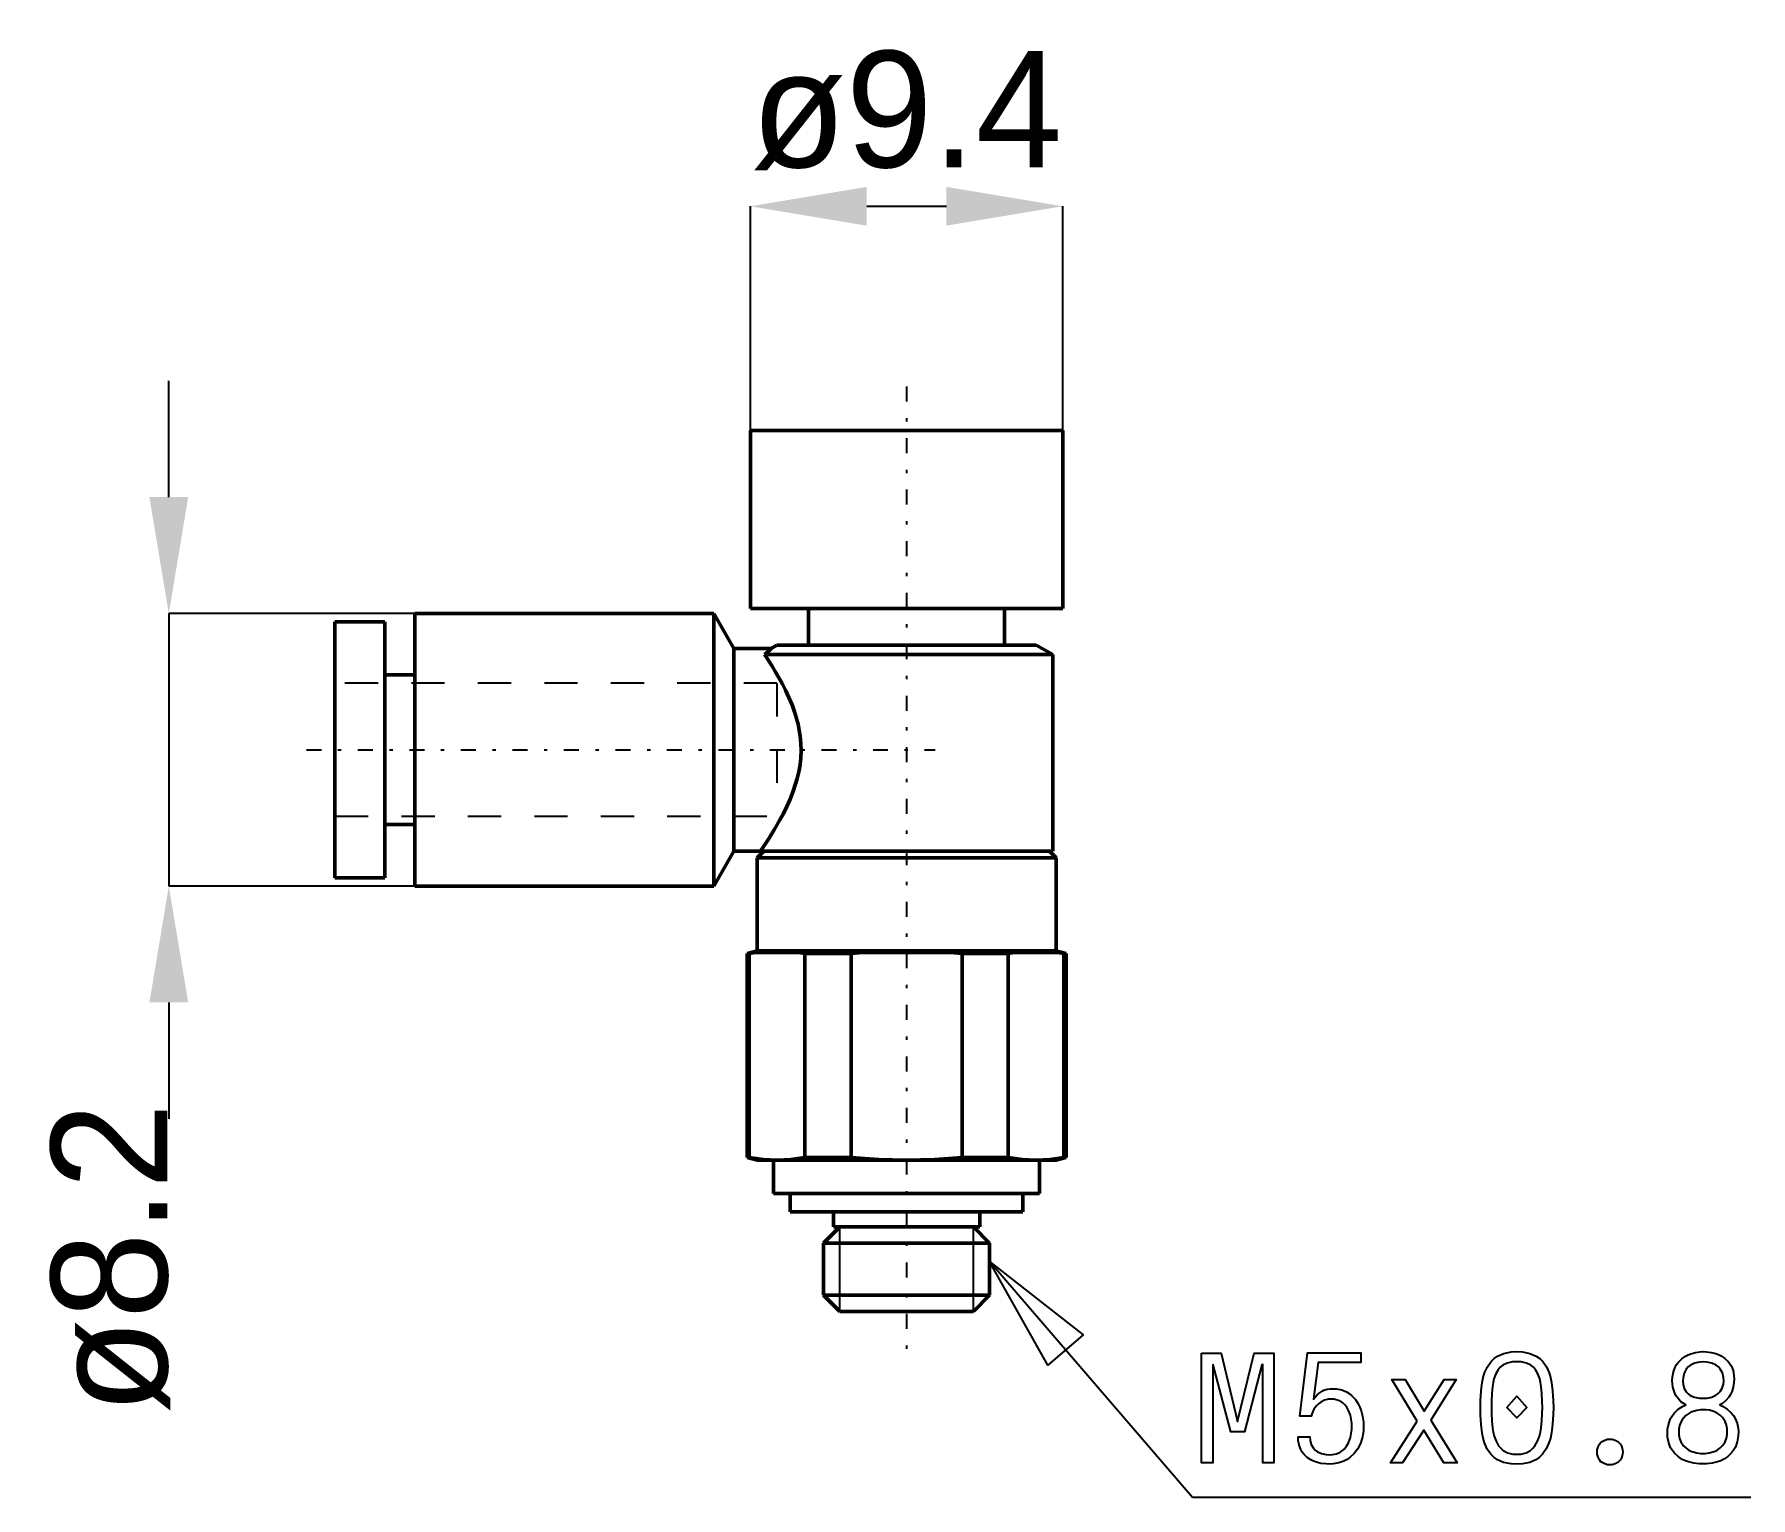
# Model space of a CAD drawing. Header units: millimetres. Extents: x -26.2 to 25.4, y -8.6 to 35.4.
import ezdxf

# ---------------------------------------------------------------- set-up
doc = ezdxf.new("R2010")
doc.units = ezdxf.units.MM
doc.linetypes.add('Center', pattern=[1.5, 0.45, -0.5, 0.05, -0.5])
doc.linetypes.add('Dashed', pattern=[2, 1, -1])
for name, color, linetype, lineweight in [('2d ConnectionPoints', 7, 'Continuous', 50), ('AM_0', 7, 'Continuous', 50), ('AM_5', 3, 'Continuous', 25), ('AM_7', 7, 'Center', 25), ('AM_9', 6, 'Dashed', 25)]:
    doc.layers.add(name, color=color, linetype=linetype, lineweight=lineweight)
doc.dimstyles.new('ISO-25', dxfattribs={"dimtxt": 2.5, "dimasz": 2.5, "dimexe": 1.25, "dimexo": 0.625, "dimtad": 1, "dimtxsty": 'Standard', "dimcen": 2.5, "dimadec": 0, "dimazin": 0, "dimtfac": 1, "dimtmove": 0, "dimatfit": 3, "dimfxl": 1, "dimarcsym": 0})

# ---------------------------------------------------------------- blocks, each defined once
blk = doc.blocks.new('*D1')
at = {"layer": 'AM_5', "color": 0, "lineweight": -2}
for p, q in [((-22.2, 21.5), (-22.2, 25)), ((-12.2, 18), (-22.2, 18)), ((-22.2, 18), (-22.2, 9.8)), ((-12.2, 9.8), (-22.2, 9.8)), ((-22.2, 6.3), (-22.2, 2.8))]:
    blk.add_line(p, q, dxfattribs=at)
at = {"layer": 'AM_5', "color": 0}
for points in [[(-22.783, 21.5), (-21.617, 21.5), (-22.2, 18)], [(-21.617, 6.3), (-22.783, 6.3), (-22.2, 9.8)]]:
    blk.add_solid(points, dxfattribs=at)
at = {"layer": 'Defpoints', "color": 0}
for p in [(-12.2, 18), (-22.2, 9.8), (-12.2, 9.8)]:
    blk.add_point(p, dxfattribs=at)
at = {"layer": 'AM_5', "color": 0, "insert": (-23.95, -1.4), "char_height": 3.5, "attachment_point": 5, "rotation": 90}
blk.add_mtext('ø8.2', dxfattribs=at)
blk = doc.blocks.new('*D2')
at = {"layer": 'AM_5', "color": 0, "lineweight": -2}
for p, q in [((-4.7, 23.5), (-4.7, 30.25)), ((-1.2, 30.25), (1.2, 30.25)), ((4.7, 23.5), (4.7, 30.25))]:
    blk.add_line(p, q, dxfattribs=at)
at = {"layer": 'AM_5', "color": 0}
for points in [[(-1.2, 30.833), (-1.2, 29.667), (-4.7, 30.25)], [(1.2, 29.667), (1.2, 30.833), (4.7, 30.25)]]:
    blk.add_solid(points, dxfattribs=at)
at = {"layer": 'Defpoints', "color": 0}
for p in [(4.7, 30.25), (-4.7, 23.5), (4.7, 23.5)]:
    blk.add_point(p, dxfattribs=at)
at = {"layer": 'AM_5', "color": 0, "insert": (0, 33.126), "char_height": 3.5, "attachment_point": 5}
blk.add_mtext('ø9.4', dxfattribs=at)

msp = doc.modelspace()

# ---------------------------------------------------------------- linework, layer by layer
at = {"layer": '2d ConnectionPoints'}
msp.add_point((0, -3), dxfattribs=at)
at = {"layer": 'AM_0'}
for p, q in [((4.7, 23.5), (-4.7, 23.5)), ((-4.7, 23.5), (-4.7, 18.15)), ((4.7, 18.15), (4.7, 23.5)), ((4.7, 18.15), (-4.7, 18.15)), ((-2.95, 18.15), (-2.95, 17.05)), ((2.95, 17.05), (2.95, 18.15)), ((-15.7, 17.75), (-17.2, 17.75)), ((-17.2, 17.75), (-17.2, 10.05)), ((-15.7, 17.75), (-15.7, 10.05)), ((-5.8, 18), (-14.8, 18)), ((-14.8, 18), (-14.8, 9.8)), ((-5.194, 16.95), (-5.8, 18)), ((-5.8, 18), (-5.8, 9.8)), ((-3.9, 17.05), (-4.077, 16.948)), ((3.9, 17.05), (-3.9, 17.05)), ((4.4, 16.761), (3.9, 17.05)), ((-4.076, 16.95), (-5.194, 16.95)), ((-5.194, 16.95), (-5.194, 10.85)), ((4.4, 16.761), (-4.271, 16.761)), ((4.4, 10.85), (4.4, 16.761)), ((-14.8, 16.15), (-15.7, 16.15)), ((-15.7, 11.65), (-14.8, 11.65)), ((-5.8, 9.8), (-5.194, 10.85)), ((-5.194, 10.85), (4.4, 10.85)), ((-4.3, 10.85), (-4.5, 10.65)), ((4.5, 10.65), (4.3, 10.85)), ((4.5, 10.65), (-4.5, 10.65)), ((-4.5, 10.65), (-4.5, 7.85)), ((4.5, 7.85), (4.5, 10.65)), ((-17.2, 10.05), (-15.7, 10.05)), ((-14.8, 9.8), (-5.8, 9.8)), ((-4.5, 7.85), (-4.8, 7.77)), ((-4.8, 7.77), (-4.8, 1.63)), ((-4.8, 7.77), (-4.732, 7.77)), ((-4.732, 7.77), (-4.552, 7.8)), ((-4.732, 7.77), (-4.732, 1.63)), ((-4.552, 7.8), (-3.242, 7.8)), ((4.5, 7.85), (-4.5, 7.85)), ((-3.242, 7.8), (-3.062, 7.77)), ((-3.062, 7.77), (-3.062, 1.63)), ((-3.062, 7.77), (-1.67, 7.77)), ((-1.67, 7.77), (-1.309, 7.8)), ((-1.67, 7.77), (-1.67, 1.63)), ((-1.309, 7.8), (1.309, 7.8)), ((1.309, 7.8), (1.67, 7.77)), ((1.67, 7.77), (1.67, 1.63)), ((1.67, 7.77), (3.062, 7.77)), ((3.062, 7.77), (3.242, 7.8)), ((3.062, 7.77), (3.062, 1.63)), ((3.242, 7.8), (4.552, 7.8)), ((4.8, 7.77), (4.5, 7.85)), ((4.552, 7.8), (4.732, 7.77)), ((4.732, 7.77), (4.732, 1.63)), ((4.732, 7.77), (4.8, 7.77)), ((4.8, 1.63), (4.8, 7.77)), ((-4.732, 1.63), (-4.8, 1.63)), ((-4.8, 1.63), (-4.5, 1.55)), ((4.5, 1.55), (-4.5, 1.55)), ((-4, 1.55), (-4, 0.55)), ((-1.67, 1.63), (-3.062, 1.63)), ((3.062, 1.63), (1.67, 1.63)), ((4, 0.55), (4, 1.55)), ((4.5, 1.55), (4.8, 1.63)), ((4.8, 1.63), (4.732, 1.63)), ((4, 0.55), (-4, 0.55)), ((-3.5, 0.55), (-3.5, 0)), ((3.5, 0), (3.5, 0.55)), ((3.5, 0), (-3.5, 0)), ((-2.01, -0.45), (-2.5, -0.94)), ((-2.2, 0), (-2.2, -0.45)), ((2.2, -0.45), (-2.2, -0.45)), ((2.5, -0.94), (2.01, -0.45)), ((2.2, -0.45), (2.2, 0)), ((2.5, -0.94), (-2.5, -0.94)), ((-2.5, -0.94), (-2.5, -2.51)), ((2.5, -2.51), (2.5, -0.94)), ((-2.5, -2.51), (-2.01, -3)), ((2.5, -2.51), (-2.5, -2.51)), ((2.01, -3), (2.5, -2.51)), ((2.01, -3), (-2.01, -3))]:
    msp.add_line(p, q, dxfattribs=at)
for points in [[(-4.4, 10.85), (-4.385, 10.872), (-4.339, 10.938), (-4.255, 11.064), (-4.137, 11.243), (-4.063, 11.36), (-3.984, 11.489), (-3.81, 11.789), (-3.707, 11.981), (-3.604, 12.188), (-3.503, 12.413), (-3.408, 12.652), (-3.288, 13.032), (-3.24, 13.237), (-3.203, 13.448), (-3.181, 13.657), (-3.172, 13.869), (-3.177, 14.089), (-3.197, 14.307), (-3.263, 14.666), (-3.362, 15.015), (-3.447, 15.251), (-3.541, 15.475), (-3.643, 15.693), (-3.747, 15.896), (-3.85, 16.083), (-3.951, 16.256), (-4.048, 16.416), (-4.139, 16.559), (-4.209, 16.668), (-4.271, 16.761)], [(-4.271, 16.761), (-4.169, 16.856), (-4.102, 16.921), (-4.074, 16.949), (-4.073, 16.95)], [(-3.897, 1.55), (-4.315, 1.571), (-4.732, 1.63)], [(-3.062, 1.63), (-3.479, 1.571), (-3.897, 1.55)], [(0, 1.55), (-0.835, 1.571), (-1.67, 1.63)], [(1.67, 1.63), (0.837, 1.571), (0, 1.55)], [(3.897, 1.55), (3.48, 1.571), (3.062, 1.63)], [(4.732, 1.63), (4.316, 1.571), (3.897, 1.55)]]:
    msp.add_lwpolyline(points, dxfattribs=at)
at = {"layer": 'AM_5'}
for p, q in [((-2.01, -3), (-2.01, -0.45)), ((2.01, -3), (2.01, -0.45)), ((8.6, -8.6), (2.5, -1.5)), ((25.4, -8.6), (8.6, -8.6))]:
    msp.add_line(p, q, dxfattribs=at)
for points in [[(2.5, -1.5), (5.312, -3.699), (4.25, -4.611), (2.5, -1.5)], [(8.875, -4.251), (9.462, -4.251), (9.963, -6.312), (10.459, -4.251), (11.055, -4.251), (11.055, -7.55), (10.718, -7.55), (10.718, -4.597), (10.695, -4.608), (10.172, -6.617), (9.758, -6.617), (9.228, -4.608), (9.212, -4.599), (9.212, -7.55), (8.875, -7.55), (8.875, -4.251)], [(12.717, -7.591), (12.717, -7.591), (12.615, -7.587), (12.468, -7.569), (12.468, -7.569), (12.331, -7.535), (12.244, -7.503), (12.244, -7.503), (12.163, -7.464), (12.054, -7.392), (12.054, -7.392), (11.96, -7.301), (11.906, -7.231), (11.906, -7.231), (11.861, -7.154), (11.811, -7.023), (11.811, -7.023), (11.785, -6.876), (11.78, -6.767), (12.135, -6.767), (12.135, -6.767), (12.141, -6.87), (12.176, -7.003), (12.176, -7.003), (12.24, -7.112), (12.3, -7.172), (12.3, -7.172), (12.37, -7.221), (12.49, -7.275), (12.49, -7.275), (12.628, -7.303), (12.731, -7.309), (12.731, -7.309), (12.819, -7.304), (12.939, -7.279), (12.939, -7.279), (13.045, -7.232), (13.109, -7.188), (13.109, -7.188), (13.165, -7.137), (13.239, -7.049), (13.239, -7.049), (13.298, -6.947), (13.329, -6.872), (13.329, -6.872), (13.355, -6.792), (13.382, -6.667), (13.382, -6.667), (13.397, -6.536), (13.4, -6.444), (13.4, -6.444), (13.397, -6.361), (13.383, -6.239), (13.383, -6.239), (13.356, -6.123), (13.331, -6.047), (13.331, -6.047), (13.301, -5.976), (13.246, -5.88), (13.246, -5.88), (13.177, -5.797), (13.124, -5.748), (13.124, -5.748), (13.066, -5.707), (12.969, -5.663), (12.969, -5.663), (12.86, -5.639), (12.781, -5.634), (12.781, -5.634), (12.696, -5.64), (12.577, -5.669), (12.577, -5.669), (12.467, -5.723), (12.399, -5.773), (12.399, -5.773), (12.337, -5.833), (12.26, -5.938), (12.26, -5.938), (12.203, -6.061), (12.176, -6.153), (11.83, -6.153), (12.067, -4.242), (13.673, -4.242), (13.673, -4.538), (12.39, -4.538), (12.244, -5.632), (12.244, -5.632), (12.292, -5.573), (12.367, -5.497), (12.367, -5.497), (12.446, -5.433), (12.501, -5.399), (12.501, -5.399), (12.559, -5.371), (12.652, -5.34), (12.652, -5.34), (12.754, -5.324), (12.826, -5.321), (12.826, -5.321), (12.938, -5.327), (13.094, -5.358), (13.094, -5.358), (13.236, -5.417), (13.322, -5.471), (13.322, -5.471), (13.402, -5.535), (13.507, -5.648), (13.507, -5.648), (13.593, -5.78), (13.641, -5.879), (13.641, -5.879), (13.68, -5.985), (13.723, -6.152), (13.723, -6.152), (13.746, -6.329), (13.75, -6.453), (13.75, -6.453), (13.745, -6.584), (13.718, -6.769), (13.718, -6.769), (13.667, -6.94), (13.62, -7.046), (13.62, -7.046), (13.564, -7.145), (13.465, -7.276), (13.465, -7.276), (13.346, -7.386), (13.256, -7.448), (13.256, -7.448), (13.16, -7.499), (13.004, -7.555), (13.004, -7.555), (12.836, -7.585), (12.717, -7.591)], [(18.363, -7.595), (18.363, -7.595), (18.191, -7.587), (17.965, -7.543), (17.965, -7.543), (17.777, -7.462), (17.673, -7.386), (17.673, -7.386), (17.584, -7.296), (17.473, -7.138), (17.473, -7.138), (17.391, -6.952), (17.351, -6.812), (17.351, -6.812), (17.322, -6.658), (17.289, -6.399), (17.289, -6.399), (17.272, -6.105), (17.268, -5.889), (17.268, -5.889), (17.272, -5.679), (17.289, -5.391), (17.289, -5.391), (17.322, -5.136), (17.353, -4.984), (17.353, -4.984), (17.393, -4.845), (17.476, -4.66), (17.476, -4.66), (17.587, -4.503), (17.677, -4.414), (17.677, -4.414), (17.781, -4.339), (17.968, -4.258), (17.968, -4.258), (18.193, -4.214), (18.363, -4.206), (18.363, -4.206), (18.534, -4.214), (18.759, -4.258), (18.759, -4.258), (18.947, -4.339), (19.051, -4.414), (19.051, -4.414), (19.141, -4.503), (19.252, -4.66), (19.252, -4.66), (19.336, -4.845), (19.376, -4.983), (19.376, -4.983), (19.407, -5.134), (19.44, -5.39), (19.44, -5.39), (19.458, -5.678), (19.462, -5.889), (19.462, -5.889), (19.458, -6.101), (19.439, -6.393), (19.439, -6.393), (19.405, -6.651), (19.373, -6.806), (19.373, -6.806), (19.331, -6.947), (19.246, -7.135), (19.246, -7.135), (19.133, -7.295), (19.043, -7.385), (19.043, -7.385), (18.939, -7.461), (18.752, -7.543), (18.752, -7.543), (18.53, -7.587), (18.363, -7.595)], [(18.363, -7.295), (18.363, -7.295), (18.483, -7.288), (18.641, -7.25), (18.641, -7.25), (18.773, -7.179), (18.846, -7.113), (18.846, -7.113), (18.909, -7.036), (18.988, -6.901), (18.988, -6.901), (19.046, -6.745), (19.074, -6.629), (19.074, -6.629), (19.095, -6.502), (19.117, -6.292), (19.117, -6.292), (19.129, -6.059), (19.132, -5.889), (19.132, -5.889), (19.13, -5.71), (19.119, -5.468), (19.119, -5.468), (19.099, -5.257), (19.08, -5.135), (19.08, -5.135), (19.055, -5.025), (19, -4.877), (19, -4.877), (18.924, -4.751), (18.862, -4.679), (18.862, -4.679), (18.789, -4.618), (18.654, -4.553), (18.654, -4.553), (18.489, -4.517), (18.363, -4.511), (18.363, -4.511), (18.237, -4.517), (18.074, -4.553), (18.074, -4.553), (17.94, -4.618), (17.867, -4.679), (17.867, -4.679), (17.805, -4.751), (17.729, -4.877), (17.729, -4.877), (17.675, -5.025), (17.65, -5.135), (17.65, -5.135), (17.631, -5.257), (17.611, -5.468), (17.611, -5.468), (17.6, -5.71), (17.598, -5.889), (17.598, -5.889), (17.601, -6.06), (17.612, -6.295), (17.612, -6.295), (17.634, -6.505), (17.654, -6.631), (17.654, -6.631), (17.681, -6.746), (17.738, -6.902), (17.738, -6.902), (17.815, -7.036), (17.878, -7.113), (17.878, -7.113), (17.951, -7.179), (18.083, -7.25), (18.083, -7.25), (18.242, -7.288), (18.363, -7.295)], [(23.97, -7.586), (23.97, -7.586), (23.855, -7.583), (23.69, -7.562), (23.69, -7.562), (23.534, -7.525), (23.435, -7.49), (23.435, -7.49), (23.341, -7.447), (23.215, -7.365), (23.215, -7.365), (23.107, -7.263), (23.044, -7.184), (23.044, -7.184), (22.99, -7.096), (22.933, -6.947), (22.933, -6.947), (22.902, -6.778), (22.896, -6.654), (22.896, -6.654), (22.902, -6.535), (22.933, -6.37), (22.933, -6.37), (22.991, -6.221), (23.045, -6.13), (23.045, -6.13), (23.108, -6.048), (23.219, -5.942), (23.219, -5.942), (23.348, -5.857), (23.444, -5.812), (23.444, -5.812), (23.299, -5.713), (23.142, -5.52), (23.142, -5.52), (23.057, -5.271), (23.041, -5.075), (23.041, -5.075), (23.047, -4.965), (23.074, -4.813), (23.074, -4.813), (23.126, -4.677), (23.173, -4.595), (23.173, -4.595), (23.229, -4.52), (23.325, -4.424), (23.325, -4.424), (23.436, -4.345), (23.518, -4.302), (23.518, -4.302), (23.604, -4.268), (23.737, -4.23), (23.737, -4.23), (23.875, -4.21), (23.97, -4.206), (23.97, -4.206), (24.069, -4.209), (24.212, -4.228), (24.212, -4.228), (24.347, -4.263), (24.434, -4.296), (24.434, -4.296), (24.515, -4.335), (24.624, -4.409), (24.624, -4.409), (24.719, -4.501), (24.774, -4.571), (24.774, -4.571), (24.82, -4.649), (24.87, -4.778), (24.87, -4.778), (24.897, -4.924), (24.902, -5.029), (24.902, -5.029), (24.898, -5.133), (24.874, -5.28), (24.874, -5.28), (24.831, -5.415), (24.791, -5.499), (24.791, -5.499), (24.743, -5.577), (24.656, -5.679), (24.656, -5.679), (24.553, -5.763), (24.475, -5.81), (24.475, -5.81), (24.572, -5.857), (24.704, -5.944), (24.704, -5.944), (24.817, -6.048), (24.882, -6.128), (24.882, -6.128), (24.937, -6.214), (24.996, -6.354), (24.996, -6.354), (25.028, -6.505), (25.034, -6.613), (25.034, -6.613), (25.028, -6.743), (24.997, -6.922), (24.997, -6.922), (24.94, -7.078), (24.886, -7.17), (24.886, -7.17), (24.824, -7.253), (24.715, -7.359), (24.715, -7.359), (24.591, -7.443), (24.498, -7.487), (24.498, -7.487), (24.401, -7.523), (24.246, -7.562), (24.246, -7.562), (24.083, -7.582), (23.97, -7.586)], [(23.97, -5.609), (23.97, -5.609), (24.081, -5.604), (24.229, -5.575), (24.229, -5.575), (24.354, -5.521), (24.425, -5.471), (24.425, -5.471), (24.484, -5.411), (24.547, -5.306), (24.547, -5.306), (24.582, -5.182), (24.588, -5.088), (24.588, -5.088), (24.582, -4.985), (24.549, -4.847), (24.549, -4.847), (24.486, -4.731), (24.429, -4.665), (24.429, -4.665), (24.36, -4.61), (24.235, -4.551), (24.235, -4.551), (24.084, -4.519), (23.97, -4.513), (23.97, -4.513), (23.858, -4.519), (23.711, -4.552), (23.711, -4.552), (23.588, -4.612), (23.519, -4.668), (23.519, -4.668), (23.462, -4.734), (23.4, -4.852), (23.4, -4.852), (23.366, -4.992), (23.36, -5.098), (23.36, -5.098), (23.366, -5.19), (23.399, -5.312), (23.399, -5.312), (23.46, -5.416), (23.516, -5.474), (23.516, -5.474), (23.584, -5.523), (23.707, -5.576), (23.707, -5.576), (23.856, -5.604), (23.97, -5.609)], [(15.369, -6.301), (14.6, -5.048), (14.999, -5.048), (15.572, -5.996), (16.175, -5.048), (16.536, -5.048), (15.777, -6.271), (16.573, -7.55), (16.17, -7.55), (15.565, -6.567), (14.926, -7.55), (14.557, -7.55), (15.369, -6.301)], [(18.058, -5.889), (18.363, -5.548), (18.668, -5.889), (18.363, -6.199), (18.058, -5.889)], [(23.97, -7.272), (23.97, -7.272), (24.045, -7.27), (24.154, -7.254), (24.154, -7.254), (24.259, -7.226), (24.327, -7.2), (24.327, -7.2), (24.391, -7.168), (24.477, -7.108), (24.477, -7.108), (24.551, -7.035), (24.594, -6.979), (24.594, -6.979), (24.63, -6.917), (24.67, -6.815), (24.67, -6.815), (24.691, -6.7), (24.695, -6.617), (24.695, -6.617), (24.691, -6.533), (24.67, -6.416), (24.67, -6.416), (24.631, -6.312), (24.595, -6.25), (24.595, -6.25), (24.553, -6.193), (24.479, -6.12), (24.479, -6.12), (24.394, -6.059), (24.33, -6.027), (24.33, -6.027), (24.263, -6), (24.158, -5.971), (24.158, -5.971), (24.047, -5.956), (23.97, -5.953), (23.97, -5.953), (23.891, -5.956), (23.778, -5.973), (23.778, -5.973), (23.67, -6.003), (23.602, -6.031), (23.602, -6.031), (23.538, -6.066), (23.452, -6.128), (23.452, -6.128), (23.378, -6.204), (23.336, -6.261), (23.336, -6.261), (23.3, -6.324), (23.262, -6.428), (23.262, -6.428), (23.241, -6.543), (23.237, -6.626), (23.237, -6.626), (23.241, -6.708), (23.262, -6.82), (23.262, -6.82), (23.301, -6.92), (23.337, -6.981), (23.337, -6.981), (23.38, -7.037), (23.454, -7.109), (23.454, -7.109), (23.539, -7.168), (23.603, -7.2), (23.603, -7.2), (23.671, -7.226), (23.778, -7.254), (23.778, -7.254), (23.891, -7.27), (23.97, -7.272)], [(21.163, -7.614), (21.163, -7.614), (21.096, -7.609), (21.007, -7.587), (21.007, -7.587), (20.93, -7.546), (20.885, -7.508), (20.885, -7.508), (20.848, -7.463), (20.807, -7.385), (20.807, -7.385), (20.785, -7.294), (20.781, -7.227), (20.781, -7.227), (20.785, -7.16), (20.807, -7.069), (20.807, -7.069), (20.848, -6.991), (20.885, -6.946), (20.885, -6.946), (20.93, -6.908), (21.007, -6.867), (21.007, -6.867), (21.096, -6.844), (21.163, -6.84), (21.163, -6.84), (21.23, -6.844), (21.321, -6.867), (21.321, -6.867), (21.399, -6.908), (21.444, -6.946), (21.444, -6.946), (21.482, -6.991), (21.523, -7.069), (21.523, -7.069), (21.545, -7.16), (21.549, -7.227), (21.549, -7.227), (21.545, -7.293), (21.523, -7.383), (21.523, -7.383), (21.482, -7.461), (21.444, -7.507), (21.444, -7.507), (21.399, -7.545), (21.321, -7.587), (21.321, -7.587), (21.23, -7.609), (21.163, -7.614)]]:
    msp.add_lwpolyline(points, dxfattribs=at)
at = {"layer": 'AM_7'}
for p, q in [((0, 24.825), (0, -4.325)), ((-18.06, 13.9), (0.86, 13.9))]:
    msp.add_line(p, q, dxfattribs=at)
at = {"layer": 'AM_9'}
for p, q in [((-3.9, 15.9), (-17.2, 15.9)), ((-3.9, 15.9), (-3.9, 11.9)), ((-17.2, 11.9), (-3.9, 11.9)), ((-4.347, 10.927), (-4.4, 10.85))]:
    msp.add_line(p, q, dxfattribs=at)

# ---------------------------------------------------------------- dimensions: what is measured, and where the dimension line sits
at = {"layer": 'AM_5'}
dim = msp.add_linear_dim(base=(4.7, 30.25), p1=(-4.7, 23.5), p2=(4.7, 23.5), text='ø9.4', dimstyle='ISO-25', override={"dimtxt": 3.5, "dimasz": 3.5, "dimexe": 0, "dimexo": 0, "dimgap": 1.05}, dxfattribs=at)
dim.commit()
dim.dimension.update_dxf_attribs({"geometry": '*D2', "text_midpoint": (0, 30.25), "dimtype": 160})
dim = msp.add_linear_dim(base=(-22.2, 9.8), p1=(-12.2, 18), p2=(-12.2, 9.8), angle=90, text='ø8.2', dimstyle='ISO-25', override={"dimtxt": 3.5, "dimasz": 3.5, "dimexe": 0, "dimexo": 0, "dimgap": 1.05}, dxfattribs=at)
dim.commit()
dim.dimension.update_dxf_attribs({"geometry": '*D1', "text_midpoint": (-23.95, -1.4), "dimtype": 160, "text_rotation": 90})

doc.saveas('drawing.dxf')
